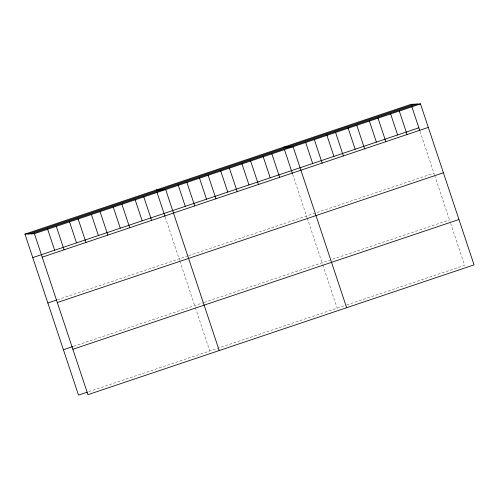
<?xml version="1.0" encoding="UTF-8"?>
<svg xmlns="http://www.w3.org/2000/svg" width="499" height="499" viewBox="0 0 499 499"><rect width="100%" height="100%" fill="white"/><g stroke="black" fill="none" stroke-linecap="round" stroke-linejoin="round"><path stroke-width="0.37" stroke-dasharray="2.5 1.87" d="M57.335 299.787L187.917 255.893M188.647 255.65L433.949 173.197M73.615 346.287L203.467 302.644M204.197 302.394L449.505 219.94M88.71 391.659L345.969 305.188M346.705 304.945L464.594 265.318L450.235 222.136M420.077 131.48L434.436 174.656M434.679 175.386L449.992 221.406M292.663 174.307L307.022 217.483M307.265 218.213L322.579 264.233M322.822 264.963L337.187 308.145M165.25 217.134L179.615 260.31M179.858 261.039L195.165 307.06M195.408 307.789L209.773 350.965"/><path stroke-width="0.75" d="M24.95 234.118L411.045 104.341L420.501 103.911L474.05 264.882L87.955 394.659L34.406 233.682L24.95 234.118L78.499 395.089L87.25 392.152M28.069 233.975L414.17 104.197M31.287 233.825L417.382 104.054M34.406 233.682L420.501 103.911M32.759 257.596L418.861 127.825M42.215 257.166L428.31 127.388M47.854 302.974L56.605 300.03M57.31 302.537L443.405 172.76M63.404 349.718L72.885 346.531M72.86 349.281L458.955 219.51M283.638 147.168L293.088 146.737L346.637 307.708M156.224 189.994L165.674 189.558L219.223 350.535M411.781 106.543L419.834 130.75M399.269 111.046L407.078 134.524M390.542 113.685L397.622 134.961M378.03 118.182L385.839 141.66M369.31 120.82L376.389 142.096M356.797 125.324L364.607 148.802M348.071 127.956L355.151 149.238M335.559 132.46L343.368 155.938M326.839 135.098L333.918 156.374M314.326 139.595L322.136 163.073M305.6 142.234L312.68 163.51M284.368 149.369L292.42 173.577M271.855 153.873L279.665 177.351M263.135 156.511L270.209 177.787M250.617 161.009L258.432 184.487M241.896 163.647L248.976 184.923M229.384 168.144L237.193 191.628M220.664 170.783L227.737 192.059M208.145 175.286L215.961 198.764M199.425 177.925L206.505 199.201M186.913 182.422L194.722 205.9M178.193 185.06L185.266 206.337M156.954 192.196L165.007 216.404M143.799 196.912L151.609 220.396M135.079 199.55L142.153 220.826M121.918 204.266L129.728 227.75M113.198 206.904L120.278 228.18M100.043 211.62L107.853 235.104M91.317 214.258L98.397 235.534M78.162 218.974L85.971 242.458M69.442 221.612L76.515 242.888M56.281 226.328L64.09 249.812M47.561 228.966L54.64 250.242"/></g></svg>
